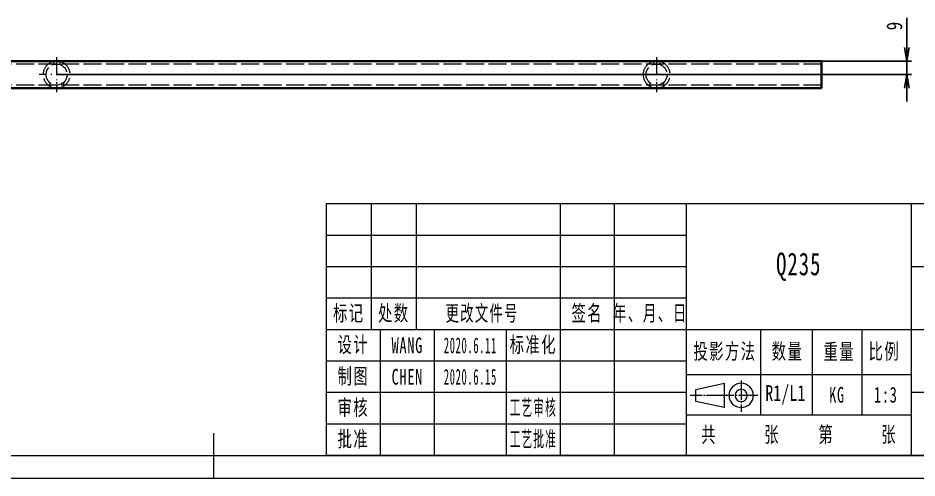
# Model space of a CAD drawing. Header units: millimetres. Extents: x -15766 to 80009, y -9701 to 15159.
# Drawn here: x -14279 to -13680, y 2838 to 3146 of the extents above; entities that cross this region are included whole.
import ezdxf

# ---------------------------------------------------------------- set-up
doc = ezdxf.new("R2010")
doc.units = ezdxf.units.MM
for name, pattern in [('CENTER-HOKUTO_1', [16, 13, -1, 1, -1]), ('DASHDOT', [18.5, 12, -3, 0.5, -3]), ('DASHED', [15, 12, -3]), ('HIDDEN-HOKUTO_1', [2, 1, -1])]:
    doc.linetypes.add(name, pattern=pattern)
doc.layers.get('DEFPOINTS').update_dxf_attribs({"lineweight": 18})
for name, color, linetype, lineweight in [('AM_7', 2, 'CENTER-HOKUTO_1', 18), ('AM_HID', 1, 'HIDDEN-HOKUTO_1', 18), ('AM_VIS', 7, 'Continuous', 18), ('CDRAFT0', 7, 'Continuous', 18), ('title_frame', 7, 'Continuous', 18), ('word_dim', 9, 'Continuous', 18), ('尺寸线层', 3, 'Continuous', 18), ('粗实线层_1', 7, 'Continuous', 15), ('细实线层', 7, 'Continuous', 18)]:
    doc.layers.add(name, color=color, linetype=linetype, lineweight=lineweight)
doc.styles.add('DIM', font='', dxfattribs={"width": 0.8})
doc.styles.add('UserTxtStyle1', font='', dxfattribs={"width": 0.618357})
doc.styles.add('UserTxtStyle2', font='', dxfattribs={"width": 0.634692})
doc.styles.add('标准', font='', dxfattribs={"width": 0.667})
doc.styles.get('DIM').set_extended_font_data('NSimSun')
doc.styles.get('UserTxtStyle1').set_extended_font_data('宋体')
doc.styles.get('UserTxtStyle2').set_extended_font_data('宋体')
doc.styles.get('标准').set_extended_font_data('宋体')
doc.dimstyles.new('1-3', dxfattribs={"dimscale": 3, "dimtxt": 3.5, "dimasz": 3, "dimexe": 1, "dimexo": 0, "dimgap": 1, "dimtad": 1, "dimdsep": 46, "dimtxsty": 'DIM', "dimblk": 'OPEN', "dimcen": 0, "dimdle": 6, "dimclrd": 256, "dimclre": 256, "dimclrt": 3, "dimazin": 2, "dimtfac": 0.707107, "dimtmove": 0, "dimatfit": 3, "dimfxl": 0, "dimfrac": 2, "dimtolj": 1, "dimarcsym": 0})

# ---------------------------------------------------------------- blocks, each defined once
blk = doc.blocks.new('*X1594')
at = {"layer": 'CDRAFT0'}
blk.add_line((0, 0), (420, 0), dxfattribs=at)
at = {"layer": '粗实线层_1'}
for p, q in [((210, 0), (210, 10)), ((25, 5), (415, 5))]:
    blk.add_line(p, q, dxfattribs=at)
blk = doc.blocks.new('_OPEN')
at = {"color": 0, "linetype": 'ByBlock', "lineweight": -2}
for p, q in [((-1, 0.166667), (0, 0)), ((-1, -0.166667), (0, 0)), ((0, 0), (-1, 0))]:
    blk.add_line(p, q, dxfattribs=at)
blk = doc.blocks.new('*D1853')
at = {"layer": 'DEFPOINTS', "color": 0, "transparency": 16777216}
for p in [(-13743.52, 3116.78), (-13686.7, 3116.78), (-14253.52, 3107.78)]:
    blk.add_point(p, dxfattribs=at)
at = {"layer": 'word_dim', "linetype": 'Continuous', "lineweight": -2, "transparency": 16777216}
for p, q in [((-13686.7, 3125.78), (-13686.7, 3145.58)), ((-13743.52, 3116.78), (-13683.7, 3116.78)), ((-13686.7, 3107.78), (-13686.7, 3116.78)), ((-14253.52, 3107.78), (-13683.7, 3107.78)), ((-13686.7, 3098.78), (-13686.7, 3089.78))]:
    blk.add_line(p, q, dxfattribs=at)
at = {"layer": 'word_dim', "lineweight": -2, "transparency": 16777216, "xscale": 9, "yscale": 9, "zscale": 9}
for p, rotation in [((-13686.7, 3116.78), 270), ((-13686.7, 3107.78), 90)]:
    blk.add_blockref('_OPEN', p, dxfattribs=dict(at, rotation=rotation))
at = {"layer": 'word_dim', "color": 3, "transparency": 16777216, "insert": (-13694.95, 3140.18), "char_height": 10.5, "attachment_point": 5, "rotation": 90, "style": 'DIM'}
blk.add_mtext('\\A1;9', dxfattribs=at)

msp = doc.modelspace()

# ---------------------------------------------------------------- linework, layer by layer
at = {"layer": 'AM_7', "color": 2, "linetype": 'DASHDOT', "lineweight": 13}
for p, q in [((-14253.52347, 3119.4777), (-14253.52347, 3096.07731)), ((-13853.52347, 3119.4777), (-13853.52347, 3096.07731)), ((-14241.82425, 3107.77751), (-14265.22268, 3107.77751)), ((-13841.82425, 3107.77751), (-13865.22268, 3107.77751))]:
    msp.add_line(p, q, dxfattribs=at)
at = {"layer": 'AM_7', "color": 2, "linetype": 'DASHDOT', "lineweight": 13, "ltscale": 0.062366}
for p, q in [((-14253.52347, 3116.72282), (-14253.52347, 3114.22819)), ((-13853.52347, 3116.72282), (-13853.52347, 3114.22819))]:
    msp.add_line(p, q, dxfattribs=at)
at = {"layer": 'AM_7', "color": 2, "linetype": 'DASHDOT', "lineweight": 13, "ltscale": 0.101282}
for p, q in [((-14253.52347, 3102.75309), (-14253.52347, 3098.70182)), ((-13853.52347, 3102.75309), (-13853.52347, 3098.70182))]:
    msp.add_line(p, q, dxfattribs=at)
at = {"layer": 'AM_HID', "color": 1, "linetype": 'DASHED', "lineweight": 13}
for p, q in [((-13743.52347, 3114.77751), (-14643.52347, 3114.77751)), ((-13743.52347, 3100.77751), (-14643.52347, 3100.77751))]:
    msp.add_line(p, q, dxfattribs=at)
at = {"layer": 'AM_HID', "color": 1, "linetype": 'DASHED', "lineweight": 13, "ltscale": 0.051965}
for p, q in [((-14255.67972, 3116.5153), (-14255.67972, 3114.43669)), ((-14251.36722, 3116.5153), (-14251.36722, 3114.43669)), ((-13855.67972, 3116.5153), (-13855.67972, 3114.43669)), ((-13851.36722, 3116.5153), (-13851.36722, 3114.43669))]:
    msp.add_line(p, q, dxfattribs=at)
at = {"layer": 'AM_HID', "color": 1, "linetype": 'DASHED', "lineweight": 13, "ltscale": 0.060815}
for p, q in [((-14258.02347, 3102.41569), (-14258.02347, 3099.98307)), ((-14249.02347, 3102.41569), (-14249.02347, 3099.98307)), ((-13858.02347, 3102.41569), (-13858.02347, 3099.98307)), ((-13849.02347, 3102.41569), (-13849.02347, 3099.98307))]:
    msp.add_line(p, q, dxfattribs=at)
at = {"layer": 'AM_HID', "color": 1, "linetype": 'DASHED', "lineweight": 13}
for centre in [(-14253.52347, 3107.77751), (-13853.52347, 3107.77751)]:
    msp.add_circle(centre, 7, dxfattribs=at)
for centre, start, end in [((-14253.52347, 3107.77751), 270.06685139, 269.93315043), ((-13853.52347, 3107.77751), 270.06685139, 180.00000501), ((-13853.52347, 3107.77751), 180.00000501, 269.93315043)]:
    msp.add_arc(centre, 9, start, end, dxfattribs=at)
at = {"layer": 'AM_VIS', "color": 7, "lineweight": 35}
for p, q in [((-13743.52347, 3116.77751), (-14643.52347, 3116.77751)), ((-13743.52347, 3098.77751), (-14643.52347, 3098.77751))]:
    msp.add_line(p, q, dxfattribs=at)
at = {"layer": 'AM_VIS', "color": 7, "lineweight": 35, "ltscale": 0.225}
for p, q in [((-13743.52347, 3107.77751), (-13743.52347, 3116.77751)), ((-13743.52347, 3098.77751), (-13743.52347, 3107.77751))]:
    msp.add_line(p, q, dxfattribs=at)
at = {"layer": 'AM_VIS', "color": 7, "lineweight": 35}
for centre in [(-14253.52347, 3107.77751), (-13853.52347, 3107.77751)]:
    msp.add_arc(centre, 9, 269.93315043, 270.06685139, dxfattribs=at)
at = {"layer": '粗实线层_1'}
for p, q in [((-13533.73861, 3021.48453), (-14073.73861, 3021.48453)), ((-14073.73861, 3021.48453), (-14073.73861, 2853.48453)), ((-13833.73861, 3021.48453), (-13833.73861, 2853.48453)), ((-13683.73861, 3021.48453), (-13683.73861, 2853.48453)), ((-13533.73861, 2979.48453), (-13683.73861, 2979.48453)), ((-13683.73861, 2937.48453), (-14073.73861, 2937.48453)), ((-13953.73861, 2937.48453), (-13953.73861, 2853.48453)), ((-13784.23861, 2937.48453), (-13784.23861, 2880.48453)), ((-13749.73861, 2937.48453), (-13749.73861, 2880.48453)), ((-13716.73861, 2937.48453), (-13716.73861, 2880.48453)), ((-13533.73861, 2937.48453), (-13683.73861, 2937.48453)), ((-13833.73861, 2916.48453), (-14073.73861, 2916.48453)), ((-13833.73861, 2895.48453), (-14073.73861, 2895.48453)), ((-13533.73861, 2895.48453), (-13683.73861, 2895.48453)), ((-13683.73861, 2880.48453), (-13833.73861, 2880.48453)), ((-13833.73861, 2874.48453), (-14073.73861, 2874.48453)), ((-13533.73861, 2853.48453), (-14073.73861, 2853.48453))]:
    msp.add_line(p, q, dxfattribs=at)
at = {"layer": '细实线层'}
for p, q in [((-14043.73861, 3021.48453), (-14043.73861, 2937.48453)), ((-14013.73861, 3021.48453), (-14013.73861, 2937.48453)), ((-13917.73861, 3021.48453), (-13917.73861, 2853.48453)), ((-13881.73861, 3021.48453), (-13881.73861, 2853.48453)), ((-13833.73861, 3000.48453), (-14073.73861, 3000.48453)), ((-13833.73861, 2979.48453), (-14073.73861, 2979.48453)), ((-13833.73861, 2958.48453), (-14073.73861, 2958.48453)), ((-14037.73861, 2937.48453), (-14037.73861, 2853.48453)), ((-14001.73861, 2937.48453), (-14001.73861, 2853.48453)), ((-13683.73861, 2907.48453), (-13833.73861, 2907.48453))]:
    msp.add_line(p, q, dxfattribs=at)
at = {"layer": '细实线层', "color": 3}
for p, q in [((-13827.4336, 2897.67101), (-13808.45245, 2901.72101)), ((-13808.45245, 2901.72101), (-13808.45245, 2885.52101)), ((-13827.4336, 2889.57101), (-13827.4336, 2897.67101)), ((-13808.45245, 2885.52101), (-13827.4336, 2889.57101))]:
    msp.add_line(p, q, dxfattribs=at)
at = {"layer": '细实线层', "color": 2, "linetype": 'CENTER-HOKUTO_1', "lineweight": 18}
for p, q in [((-13797.14423, 2903.58401), (-13797.14423, 2882.65361)), ((-13807.19449, 2893.62101), (-13831.06866, 2893.62101)), ((-13786.00721, 2893.62101), (-13806.87417, 2893.62101))]:
    msp.add_line(p, q, dxfattribs=at)
at = {"layer": '细实线层', "color": 3}
for radius in [8.1, 4.05]:
    msp.add_arc((-13797.14423, 2893.62101), radius, 0, 359.98938268, dxfattribs=at)

# ---------------------------------------------------------------- block references
at = {"layer": 'title_frame', "xscale": 3, "yscale": 3, "zscale": 3}
msp.add_blockref('*X1594', (-14778.73861, 2838.48453), dxfattribs=at)

# ---------------------------------------------------------------- texts
at = {"layer": '尺寸线层', "attachment_point": 5, "line_spacing_factor": 1.15057}
for s, insert, char_height, width, style in [('{\\T1.1;Q235}', (-13758.73861, 2979.48453), 15.1509173, 88.374013, '标准'), ('\\T1.1;标记', (-14058.73861, 2947.98453), 10.5, 54, '标准'), ('\\T1.1;处数', (-14028.73861, 2947.98453), 10.5, 54, '标准'), ('\\T1.1;更改文件号', (-13969.83835, 2947.91255), 10.5, 90, 'UserTxtStyle1'), ('\\T1.1;签名', (-13899.73861, 2947.98453), 10.5, 66, '标准'), ('\\T1.1;年、月、日', (-13857.73861, 2947.98453), 10.5, 90, 'UserTxtStyle2'), ('\\T1.1;设计', (-14055.73861, 2926.98453), 10.5, 66, '标准'), ('{\\T1.1;WANG}', (-14019.73861, 2926.98453), 10.5, 66, '标准'), ('{\\W0.5;\\T1.1;2020.6.11}', (-13977.73861, 2926.98453), 10.5, 48, '标准'), ('\\T1.1;标准化', (-13935.73861, 2926.98453), 10.5, 66, '标准'), ('\\T1.1;投影方法', (-13807.95362, 2922.48453), 10.5, 66, '标准'), ('\\T1.1;数量', (-13766.23861, 2922.48453), 10.5, 66, '标准'), ('\\T1.1;重量', (-13731.73861, 2922.48453), 10.5, 66, '标准'), ('\\T1.1;比例', (-13701.73861, 2922.48453), 10.5, 66, '标准'), ('\\T1.1;制图', (-14055.73861, 2905.98453), 10.5, 66, '标准'), ('{\\T1.1;CHEN}', (-14019.73861, 2905.98453), 10.5, 66, '标准'), ('{\\W0.5;\\T1.1;2020.6.15}', (-13977.73861, 2905.98453), 10.5, 48, '标准'), ('{\\fFangSong|b0|i0|c134|p49;\\W0.75;\\C3;R1/L1}', (-13767.73861, 2893.98453), 10.5, 33, '标准'), ('{\\T1.1;KG}', (-13733.23861, 2893.98453), 10.5, 33, '标准'), ('{\\T1.1;1:3}', (-13700.73418, 2893.98453), 10.5, 32.0088586, '标准'), ('\\T1.1;审核', (-14055.73861, 2884.98453), 10.5, 66, '标准'), ('{\\W0.5;\\T1.1;工艺审核}', (-13935.73861, 2884.98453), 10.5, 66, '标准'), ('{\\T1.1;批准}', (-14055.73861, 2863.98453), 10.5, 66, '标准'), ('{\\W0.5;\\T1.1;工艺批准}', (-13935.73861, 2863.98453), 10.5, 66, '标准'), ('\\T1.1;共', (-13818.52461, 2866.98453), 10.5, 24, '标准'), ('\\T1.1;张', (-13776.52461, 2866.98453), 10.5, 24, '标准'), ('\\T1.1;第', (-13740.40789, 2866.98453), 10.5, 24, '标准'), ('\\T1.1;张', (-13698.52461, 2866.98453), 10.5, 24, '标准')]:
    msp.add_mtext(s, dxfattribs=dict(at, insert=insert, char_height=char_height, width=width, style=style))

# ---------------------------------------------------------------- dimensions: what is measured, and where the dimension line sits
at = {"layer": 'word_dim', "color": 3, "true_color": 0x00ff00}
dim = msp.add_linear_dim(base=(-13686.70355, 3116.77751), p1=(-14253.52347, 3107.77751), p2=(-13743.52347, 3116.77751), angle=90, dimstyle='1-3', dxfattribs=at)
dim.commit()
dim.dimension.update_dxf_attribs({"geometry": '*D1853', "text_midpoint": (-13694.95355, 3140.18084)})

doc.saveas('drawing.dxf')
